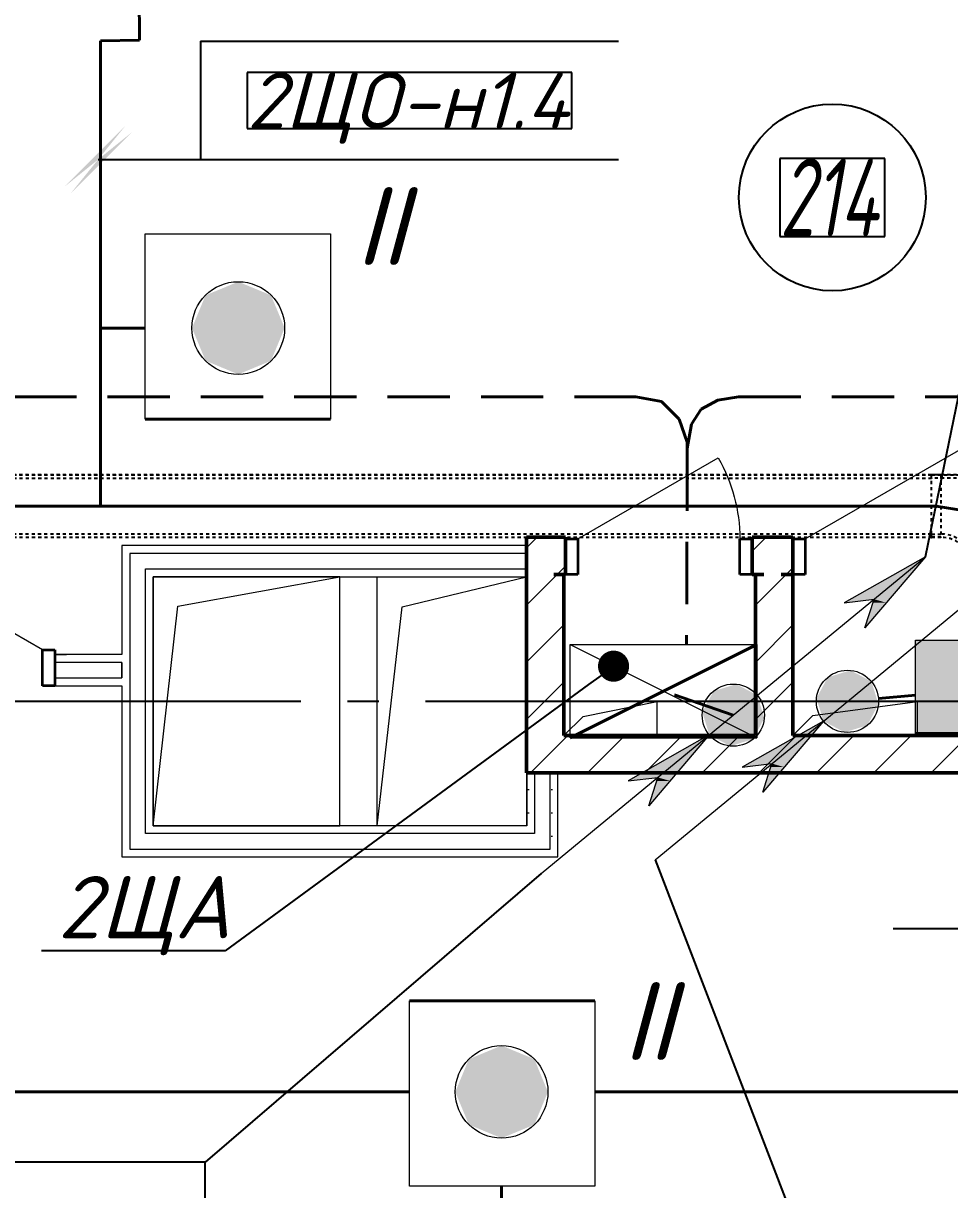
# Model space of a CAD drawing. Header units: millimetres. Extents: x 0 to 1286, y 0 to 420.
# Drawn here: x 417.27 to 447.03, y 263.9 to 301.37 of the extents above; entities that cross this region are included whole.
import ezdxf
from ezdxf import colors
from ezdxf.entities.mleader import LeaderData, LeaderLine
from ezdxf.math import Vec2, Vec3

# ---------------------------------------------------------------- set-up
doc = ezdxf.new("R2010")
doc.units = ezdxf.units.MM
doc.linetypes.add('JIS_02_2.0', pattern=[3, 2, -1])
doc.linetypes.add('ГОСТ 2.303 5', pattern=[24, 20, -1.5, 1, -1.5])
for name, color, linetype in [('Viewport1ForCustomObjects_0', 7, 'Continuous'), ('Viewport2ForCustomObjects_0', 7, 'Continuous'), ('Номер помещения', 7, 'Continuous'), ('СПКБ-0000-000-АР#002$0$Двери ArchiCAD', 7, 'Continuous'), ('СПКБ-0000-000-АР#002$0$Стены', 7, 'Continuous'), ('Строительные оси', 7, 'Continuous'), ('ЭМ_ЛОТКИ', 3, 'JIS_02_2.0'), ('ЭО_АВАРИЙНОЕ ОСВЕЩЕНИЕ', 7, 'Continuous'), ('ЭО_РАБОЧЕЕ ОСВЕЩЕНИЕ', 7, 'Continuous'), ('ЭС', 7, 'Continuous')]:
    doc.layers.add(name, color=color, linetype=linetype)
for name, color, linetype, lineweight, true_color in [('СПКБ-0000-000-АР#002$0$Двери ArchiCAD_Ном._пера__161', 7, 'Continuous', 13, 0xe11606), ('СПКБ-0000-000-АР#002$0$Двери ArchiCAD_Ном._пера__23', 7, 'Continuous', 35, 0xff6600), ('СПКБ-0000-000-АР#002$0$Двери ArchiCAD_Ном._пера__3', 7, 'Continuous', 18, 0xff6600), ('СПКБ-0000-000-АР#002$0$Двери ArchiCAD_Ном._пера__58', 7, 'Continuous', 50, 0xdf0000), ('СПКБ-0000-000-АР#002$0$Стены_Ном._пера__161', 7, 'Continuous', 13, 0xe11606), ('СПКБ-0000-000-АР#002$0$Стены_Ном._пера__58', 7, 'Continuous', 50, 0xdf0000)]:
    doc.layers.add(name, color=color, linetype=linetype, lineweight=lineweight, true_color=true_color)
doc.layers.add('СПКБ-0000-000-АР#002$0$Стены_Ном._пера__20', color=1, linetype='Continuous', lineweight=20)
doc.layers.add('СПКБ-0000-000-АР#002$0$Шахты ОВ_Ном._пера__1', color=7, linetype='Continuous', lineweight=13)
doc.styles.add('2.5', font='isocpeui.ttf')
doc.styles.add('CustomTextStyle103', font='isocpeui.ttf', dxfattribs={"height": 1.8})
doc.styles.add('CustomTextStyle21', font='isocpeui.ttf', dxfattribs={"width": 0.652013, "height": 2.5})
pattern_1 = [(0, (0, 0), (0, 75), [0, -75])]
pattern_2 = [(45, (0, 0), (-91.9239, 91.9239), [])]

# ---------------------------------------------------------------- blocks, each defined once
blk = doc.blocks.new('_Dot')
at = {"color": 0, "linetype": 'ByBlock', "lineweight": -2}
blk.add_line((-0.5, 0), (-1, 0), dxfattribs=at)
at = {"color": 0, "linetype": 'ByBlock', "const_width": 0.5}
blk.add_lwpolyline([(-0.25, 0, 1), (0.25, 0, 1)], format="xyb", close=True, dxfattribs=at)
blk = doc.blocks.new('*U672')
at = {"color": 0, "linetype": 'ByBlock', "lineweight": -2}
for p, q in [((-101, 0), (-101, -29.5)), ((-101, 0), (-100.2, 0)), ((-100.2, 0), (-100.2, -29.5)), ((-100.2, 0), (-98.7, 0)), ((-98.7, 0), (98.7, 0)), ((98.7, 0), (100.2, 0)), ((100.2, 0), (100.2, -29.5)), ((100.2, 0), (101, 0)), ((101, 0), (101, -29.5)), ((-100, -31), (-100, -27000)), ((-90, -31), (-100, -31)), ((-100, -27000), (-100, -31)), ((-90, -27000), (-90, -31)), ((90, -31), (90, -27000)), ((100, -31), (90, -31)), ((100, -27000), (100, -31)), ((100, -27000), (100, -31))]:
    blk.add_line(p, q, dxfattribs=at)
blk.add_circle((0, -15), 3.5, dxfattribs=at)
for centre, radius, start, end in [((-99.8, -29.5), 1.21, 180, 247.3801), ((-100.4, -31), 0.413, 0, 67.3801), ((-99.8, -29.5), 0.413, 180, 247.3801), ((-100.4, -31), 1.21, 0, 67.3801), ((100.4, -31), 1.21, 112.6199, 180), ((99.8, -29.5), 0.413, 292.6199, 360), ((100.4, -31), 0.413, 112.6199, 180), ((99.8, -29.5), 1.21, 292.6199, 360)]:
    blk.add_arc(centre, radius, start, end, dxfattribs=at)
blk = doc.blocks.new('*U667')
at = {"color": 0, "linetype": 'ByBlock', "lineweight": -2}
for p, q in [((-200, 430), (-200, 460)), ((-200, 460), (-190, 460)), ((-200, 430), (-200, 460)), ((-190, 460), (-190, 430)), ((-190, 460), (-189.1, 460)), ((-189.1, 460), (-189, 460)), ((-189, 460), (-11, 460)), ((-10.9, 460), (-11, 460)), ((-10, 460), (-10.9, 460)), ((-10, 0), (-10, 460)), ((-10, 460), (0, 460)), ((0, 460), (0, 0)), ((0, 0), (0, 460)), ((-330, 330), (-300, 330)), ((-330, 330), (-330, 320)), ((-300, 330), (-330, 330)), ((-300, 320), (-330, 320)), ((-330, 319.2), (-330, 320)), ((-330, 319), (-330, 319.2)), ((-330, 141), (-330, 319)), ((-330, 141), (-330, 140.8)), ((-330, 140.8), (-330, 140)), ((-330, 140), (-300, 140)), ((-330, 130), (-330, 140)), ((-300, 130), (-330, 130)), ((-300, 130), (-330, 130)), ((-200, 0), (-200, 30)), ((-200, 30), (-200, 0)), ((-200, 0), (-190, 0)), ((-189, 0), (-191, 0)), ((-190, 30), (-190, 0)), ((-189.2, 0), (-190, 0)), ((-11, 0), (-189, 0)), ((-11, 0), (-10.8, 0)), ((-10.8, 0), (-10, 0)), ((-10, 0), (0, 0))]:
    blk.add_line(p, q, dxfattribs=at)
for centre, radius in [((-100, 445), 3.5), ((-315, 230), 9.82), ((-315, 230), 3.5), ((-100, 15), 3.5)]:
    blk.add_circle(centre, radius, dxfattribs=at)
for centre, radius, start, end in [((-300, 430), 100, 270, 360), ((-300, 430), 110, 270, 360), ((-300, 30), 110, 0, 90), ((-300, 30), 100, 0, 90)]:
    blk.add_arc(centre, radius, start, end, dxfattribs=at)
blk = doc.blocks.new('*E728')
at = {"layer": 'Номер помещения', "color": 7, "linetype": 'Continuous', "true_color": 0xffffff}
for p, q in [((107.189, 176.297), (103.814, 176.297)), ((103.814, 176.297), (103.814, 173.797)), ((107.189, 173.797), (107.189, 176.297)), ((103.814, 173.797), (107.189, 173.797)), ((103.814, 173.797), (103.814, 173.797))]:
    blk.add_line(p, q, dxfattribs=at)
at = {"layer": 'Номер помещения', "color": 6, "linetype": 'Continuous'}
blk.add_circle((105.502, 175.047), 3, dxfattribs=at)
at = {"layer": 'Строительные оси', "color": 3, "linetype": 'ГОСТ 2.303 5', "lineweight": 25}
blk.add_line((280.431, 158.857), (-283.569, 158.857), dxfattribs=at)
at = {"layer": 'ЭО_АВАРИЙНОЕ ОСВЕЩЕНИЕ', "color": 1, "linetype": 'JIS_02_2.0', "lineweight": 40}
for p, q in [((70.216, 168.638), (99.185, 168.638)), ((99.185, 168.638), (100.014, 168.486)), ((101.818, 168.529), (102.484, 168.638)), ((102.484, 168.638), (139.751, 168.638)), ((100.014, 168.486), (100.581, 167.924)), ((101.289, 168.245), (101.818, 168.529)), ((100.581, 167.924), (100.839, 167.183)), ((100.978, 167.768), (101.289, 168.245)), ((100.838, 166.981), (100.978, 167.768)), ((100.839, 167.183), (100.838, 166.981)), ((100.838, 166.981), (100.82, 160.685))]:
    blk.add_line(p, q, dxfattribs=at)
at = {"layer": 'ЭО_АВАРИЙНОЕ ОСВЕЩЕНИЕ', "color": 1, "lineweight": 40}
blk.add_line((97.078, 157.685), (103.078, 160.685), dxfattribs=at)
at = {"layer": 'ЭО_АВАРИЙНОЕ ОСВЕЩЕНИЕ', "color": 7, "lineweight": 0}
for p, q in [((97.078, 160.685), (103.078, 157.685)), ((97.078, 160.685), (103.078, 160.685)), ((97.078, 157.685), (97.078, 160.685)), ((103.078, 160.685), (103.078, 157.685)), ((97.078, 157.685), (103.078, 157.685))]:
    blk.add_line(p, q, dxfattribs=at)
at = {"layer": 'ЭО_РАБОЧЕЕ ОСВЕЩЕНИЕ', "color": 5, "lineweight": 40}
for p, q in [((83.242, 180.101), (83.237, 182.059)), ((81.996, 180.076), (83.242, 180.101)), ((81.996, 170.852), (81.996, 180.076)), ((83.426, 170.852), (81.996, 170.852)), ((81.996, 170.852), (81.996, 165.131)), ((89.377, 167.928), (83.427, 167.926)), ((67.672, 165.131), (81.996, 165.131)), ((81.996, 165.131), (108.841, 165.131)), ((108.841, 165.131), (109.766, 164.978)), ((106.983, 158.947), (108.167, 159.055)), ((108.167, 157.826), (114.167, 157.826)), ((91.918, 149.234), (97.868, 149.234)), ((55.864, 146.309), (91.918, 146.309)), ((97.868, 146.309), (133.875, 146.309)), ((94.875, 143.284), (94.865, 116.107))]:
    blk.add_line(p, q, dxfattribs=at)
at = {"layer": 'ЭО_РАБОЧЕЕ ОСВЕЩЕНИЕ', "color": 7, "lineweight": 0}
for p, q in [((83.425, 173.876), (89.375, 173.878)), ((83.427, 167.926), (83.425, 173.876)), ((89.375, 173.878), (89.377, 167.928)), ((108.167, 160.826), (114.167, 160.826)), ((108.167, 157.826), (108.167, 160.826)), ((91.918, 143.284), (91.918, 149.234)), ((97.868, 149.234), (97.868, 143.284)), ((97.868, 143.284), (91.918, 143.284))]:
    blk.add_line(p, q, dxfattribs=at)
at = {"layer": 'ЭО_РАБОЧЕЕ ОСВЕЩЕНИЕ', "color": 1, "linetype": 'JIS_02_2.0', "lineweight": 40}
blk.add_line((102.32, 158.414), (100.078, 159.185), dxfattribs=at)
at = {"layer": 'ЭО_РАБОЧЕЕ ОСВЕЩЕНИЕ', "color": 7, "lineweight": 0}
for centre in [(86.418, 170.852), (94.876, 146.309)]:
    blk.add_circle(centre, 1.488, dxfattribs=at)
at = {"layer": 'ЭО_РАБОЧЕЕ ОСВЕЩЕНИЕ', "color": 5, "lineweight": 0}
for points in [[(86.418, 172.339), (85.368, 171.904), (87.47, 171.904)], [(85.366, 171.903), (84.931, 170.853), (87.906, 170.853)], [(85.368, 171.904), (85.366, 171.903), (87.47, 171.903)], [(85.366, 171.903), (87.47, 171.903), (87.906, 170.853)], [(85.368, 171.904), (87.47, 171.904), (87.47, 171.903)], [(84.931, 170.853), (84.931, 170.851), (87.905, 170.851)], [(84.931, 170.853), (87.906, 170.853), (87.905, 170.851)], [(84.931, 170.851), (85.367, 169.801), (87.471, 169.801)], [(84.931, 170.851), (87.905, 170.851), (87.471, 169.801)], [(85.367, 169.801), (85.367, 169.8), (87.469, 169.8)], [(85.367, 169.801), (87.471, 169.801), (87.469, 169.8)], [(85.367, 169.8), (87.469, 169.8), (86.419, 169.364)], [(108.167, 160.826), (108.167, 157.826), (114.167, 157.826)], [(108.167, 160.826), (114.167, 160.826), (114.167, 157.826)], [(94.876, 147.797), (93.824, 147.361), (95.928, 147.361)], [(93.824, 147.361), (93.389, 146.309), (96.364, 146.309)], [(93.824, 147.361), (95.928, 147.361), (96.364, 146.309)], [(93.389, 146.309), (93.824, 145.257), (95.928, 145.257)], [(93.389, 146.309), (96.364, 146.309), (95.928, 145.257)], [(93.824, 145.257), (95.928, 145.257), (94.876, 144.822)]]:
    blk.add_solid(points, dxfattribs=at)
at = {"layer": 'ЭС', "color": 7, "lineweight": 0}
for p, q in [((105.987, 158.857), (112.159, 163.947)), ((102.32, 158.414), (108.493, 163.504)), ((108.493, 163.504), (105.882, 162.026)), ((108.493, 163.504), (106.545, 161.222)), ((105.882, 162.026), (106.839, 162.14)), ((106.545, 161.222), (106.839, 162.14)), ((99.814, 153.768), (105.987, 158.857)), ((96.148, 153.325), (102.32, 158.414)), ((105.215, 158.221), (102.604, 156.744)), ((105.215, 158.221), (103.267, 155.94)), ((101.549, 157.778), (98.938, 156.3)), ((101.549, 157.778), (99.601, 155.497)), ((102.604, 156.744), (103.561, 156.858)), ((103.267, 155.94), (103.561, 156.858)), ((98.938, 156.3), (99.895, 156.414)), ((99.601, 155.497), (99.895, 156.414))]:
    blk.add_line(p, q, dxfattribs=at)
for centre in [(105.987, 158.857), (102.32, 158.414)]:
    blk.add_circle(centre, 1, dxfattribs=at)
at = {"layer": 'ЭС', "color": 1, "lineweight": 0}
for points in [[(108.493, 163.504), (106.083, 162.14), (106.839, 162.14)], [(108.493, 163.504), (106.839, 162.14), (107.328, 162.14)], [(106.083, 162.14), (106.839, 162.14), (105.882, 162.026)], [(106.802, 162.026), (107.231, 162.026), (106.545, 161.222)], [(106.839, 162.14), (106.802, 162.026), (107.231, 162.026)], [(106.839, 162.14), (107.328, 162.14), (107.231, 162.026)], [(101.549, 157.778), (99.139, 156.414), (99.895, 156.414)], [(101.549, 157.778), (99.895, 156.414), (100.384, 156.414)], [(99.139, 156.414), (99.895, 156.414), (98.938, 156.3)], [(99.858, 156.3), (100.287, 156.3), (99.601, 155.497)], [(99.895, 156.414), (99.858, 156.3), (100.287, 156.3)], [(99.895, 156.414), (100.384, 156.414), (100.287, 156.3)]]:
    blk.add_solid(points, dxfattribs=at)
at = {"layer": 'ЭС', "color": 5, "lineweight": 60}
for points in [[(106.082, 159.853), (105.351, 159.629), (106.504, 159.629)], [(105.279, 159.494), (104.991, 158.953), (106.924, 158.953)], [(105.351, 159.629), (105.279, 159.494), (106.758, 159.494)], [(105.279, 159.494), (106.758, 159.494), (106.924, 158.953)], [(105.351, 159.629), (106.504, 159.629), (106.758, 159.494)], [(104.991, 158.953), (105.05, 158.762), (106.982, 158.762)], [(104.991, 158.953), (106.924, 158.953), (106.982, 158.762)], [(105.05, 158.762), (105.215, 158.221), (106.695, 158.221)], [(105.05, 158.762), (106.982, 158.762), (106.695, 158.221)], [(105.215, 158.221), (105.47, 158.086), (106.623, 158.086)], [(105.215, 158.221), (106.695, 158.221), (106.623, 158.086)], [(105.47, 158.086), (106.623, 158.086), (105.891, 157.862)]]:
    blk.add_solid(points, dxfattribs=at)
at = {"layer": 'ЭС', "color": 1, "lineweight": 60}
for points in [[(102.416, 159.41), (101.684, 159.186), (102.837, 159.186)], [(101.612, 159.05), (101.325, 158.51), (103.257, 158.51)], [(101.684, 159.186), (101.612, 159.05), (103.092, 159.05)], [(101.612, 159.05), (103.092, 159.05), (103.257, 158.51)], [(101.684, 159.186), (102.837, 159.186), (103.092, 159.05)], [(101.325, 158.51), (101.383, 158.318), (103.316, 158.318)], [(101.325, 158.51), (103.257, 158.51), (103.316, 158.318)], [(101.383, 158.318), (101.549, 157.778), (103.028, 157.778)], [(101.383, 158.318), (103.316, 158.318), (103.028, 157.778)], [(101.549, 157.778), (101.803, 157.643), (102.956, 157.643)], [(101.549, 157.778), (103.028, 157.778), (102.956, 157.643)], [(101.803, 157.643), (102.956, 157.643), (102.225, 157.419)]]:
    blk.add_solid(points, dxfattribs=at)
at = {"layer": 'ЭС', "color": 5, "lineweight": 0}
for points in [[(105.215, 158.221), (102.806, 156.858), (103.561, 156.858)], [(105.215, 158.221), (103.561, 156.858), (104.051, 156.858)], [(102.806, 156.858), (103.561, 156.858), (102.604, 156.744)], [(103.525, 156.744), (103.953, 156.744), (103.267, 155.94)], [(103.561, 156.858), (103.525, 156.744), (103.953, 156.744)], [(103.561, 156.858), (104.051, 156.858), (103.953, 156.744)]]:
    blk.add_solid(points, dxfattribs=at)
at = {"layer": 'Номер помещения', "linetype": 'Continuous', "style": 'CustomTextStyle21', "width": 0.652013}
blk.add_text('214', height=2.5, dxfattribs=at).set_placement((103.814, 173.797))
blk = doc.blocks.new('СПКБ-0000-000-АР#002$0$Двупольная Дверь 19_2')
at = {"layer": 'СПКБ-0000-000-АР#002$0$Двери ArchiCAD_Ном._пера__161', "color": 12, "linetype": 'Continuous', "lineweight": 13, "true_color": 0xe11606}
for p, q in [((-650, -15), (-687, -15)), ((-650, -40), (-650, -15)), ((650, -40), (650, -15)), ((650, -15), (687, -15)), ((-650, -90), (-650, -40)), ((650, -90), (650, -40)), ((-650, -115), (-650, -90)), ((650, -115), (650, -90)), ((-650, -115), (-687, -115)), ((650, -115), (687, -115))]:
    blk.add_line(p, q, dxfattribs=at)
at = {"layer": 'СПКБ-0000-000-АР#002$0$Двери ArchiCAD_Ном._пера__23', "color": 30, "linetype": 'Continuous', "lineweight": 35, "true_color": 0xff6600}
for p, q in [((-610, 0), (-650, 0)), ((-650, 0), (-650, -115)), ((-610, -115), (-610, 0)), ((650, 0), (610, 0)), ((610, 0), (610, -115)), ((650, -115), (650, 0)), ((-650, -115), (-610, -115)), ((610, -115), (650, -115))]:
    blk.add_line(p, q, dxfattribs=at)
at = {"layer": 'СПКБ-0000-000-АР#002$0$Двери ArchiCAD_Ном._пера__3', "color": 30, "linetype": 'Continuous', "lineweight": 18, "true_color": 0xff6600}
for p, q in [((-610, 0), (-81.7, 305)), ((610, 0), (81.7, 305))]:
    blk.add_line(p, q, dxfattribs=at)
for centre, start, end in [((-610, 0), 0, 30), ((610, 0), 150, 180)]:
    blk.add_arc(centre, 610, start, end, dxfattribs=at)
blk = doc.blocks.new('СПКБ-0000-000-АР#002$0$Стена_35', base_point=(6567.2, 16036.1))
at = {"layer": 'СПКБ-0000-000-АР#002$0$Стены_Ном._пера__161', "linetype": 'Continuous', "lineweight": 13, "true_color": 0xe11606}
h = blk.add_hatch(dxfattribs=at)
h.set_pattern_fill('ГИПС', color=12, style=0, pattern_type=2)
h.set_pattern_definition(pattern_1)
h.paths.add_polyline_path([(6752.7, 16036.1), (6567.2, 16036.1), (6567.2, 16011.1), (6752.7, 16011.1)])
h = blk.add_hatch(dxfattribs=at)
h.set_pattern_fill('ГИПС', color=12, style=0, pattern_type=2)
h.set_pattern_definition(pattern_1)
h.paths.add_polyline_path([(8268.1, 16036.1), (8052.7, 16036.1), (8052.7, 16011.1), (8268.1, 16011.1)])
h = blk.add_hatch(dxfattribs=at)
h.set_pattern_fill('ГИПС', color=12, style=0, pattern_type=2)
h.set_pattern_definition(pattern_1)
h.paths.add_polyline_path([(6567.2, 15936.1), (6752.7, 15936.1), (6752.7, 15961.1), (6567.2, 15961.1)])
h = blk.add_hatch(dxfattribs=at)
h.set_pattern_fill('ГИПС', color=12, style=0, pattern_type=2)
h.set_pattern_definition(pattern_1)
h.paths.add_polyline_path([(8052.7, 15936.1), (8268.1, 15936.1), (8268.1, 15961.1), (8052.7, 15961.1)])
at = {"layer": 'СПКБ-0000-000-АР#002$0$Стены_Ном._пера__161', "color": 12, "linetype": 'Continuous', "lineweight": 13, "true_color": 0xe11606}
for p, q in [((6752.7, 16011.1), (6567.2, 16011.1)), ((6752.7, 16036.1), (6715.7, 16036.1)), ((6752.7, 16011.1), (6752.7, 16036.1)), ((6752.7, 15961.1), (6752.7, 16011.1)), ((8052.7, 16036.1), (8089.7, 16036.1)), ((8052.7, 16011.1), (8052.7, 16036.1)), ((8268.1, 16011.1), (8052.7, 16011.1)), ((8052.7, 15961.1), (8052.7, 16011.1)), ((6567.2, 15961.1), (6752.7, 15961.1)), ((6752.7, 15936.1), (6715.7, 15936.1)), ((6752.7, 15936.1), (6752.7, 15961.1)), ((8052.7, 15961.1), (8268.1, 15961.1)), ((8052.7, 15936.1), (8052.7, 15961.1)), ((8052.7, 15936.1), (8089.7, 15936.1))]:
    blk.add_line(p, q, dxfattribs=at)
at = {"layer": 'СПКБ-0000-000-АР#002$0$Стены_Ном._пера__161', "color": 12, "linetype": 'Continuous', "lineweight": 13, "true_color": 0xe11606, "flags": 128}
for points in [[(6752.7, 16036.1), (6567.2, 16036.1)], [(6567.2, 16036.1), (6567.2, 15936.1)], [(8268.1, 16036.1), (8052.7, 16036.1)], [(8268.1, 15961.1), (8268.1, 16011.1)], [(6567.2, 15936.1), (6752.7, 15936.1)], [(8052.7, 15936.1), (8268.1, 15936.1)]]:
    blk.add_lwpolyline(points, dxfattribs=at)
at = {"layer": 'СПКБ-0000-000-АР#002$0$Двери ArchiCAD', "color": 21, "linetype": 'Continuous', "lineweight": 18, "true_color": 0xff9955, "xscale": -1, "zscale": 1000}
blk.add_blockref('СПКБ-0000-000-АР#002$0$Двупольная Дверь 19_2', (7402.7, 16051.1), dxfattribs=at)
blk = doc.blocks.new('СПКБ-0000-000-АР#002$0$Стена_94', base_point=(9687.9, 16413.1))
at = {"layer": 'СПКБ-0000-000-АР#002$0$Стены_Ном._пера__161', "linetype": 'Continuous', "lineweight": 13, "true_color": 0xe11606}
h = blk.add_hatch(dxfattribs=at)
h.set_pattern_fill('КИРПИЧ_ОБЫКНОВЕННЫЙ', color=12, style=0, pattern_type=2)
h.set_pattern_definition(pattern_2)
h.paths.add_polyline_path([(9567.9, 16413.1), (9567.9, 15775.7), (9687.9, 15775.7), (9687.9, 16293.1)])
at = {"layer": 'СПКБ-0000-000-АР#002$0$Стены_Ном._пера__58', "color": 12, "linetype": 'Continuous', "lineweight": 50, "true_color": 0xdf0000, "flags": 128}
for points in [[(9567.9, 16413.1), (9567.9, 15775.7)], [(9687.9, 15775.7), (9687.9, 16293.1)]]:
    blk.add_lwpolyline(points, dxfattribs=at)
blk = doc.blocks.new('СПКБ-0000-000-АР#002$0$Стена_96', base_point=(10423, 16413.1))
at = {"layer": 'СПКБ-0000-000-АР#002$0$Стены_Ном._пера__161', "linetype": 'Continuous', "lineweight": 13, "true_color": 0xe11606}
h = blk.add_hatch(dxfattribs=at)
h.set_pattern_fill('КИРПИЧ_ОБЫКНОВЕННЫЙ', color=12, style=0, pattern_type=2)
h.set_pattern_definition(pattern_2)
h.paths.add_polyline_path([(10303, 16293.1), (10303, 15775.7), (10423, 15775.7), (10423, 16293.1)])
at = {"layer": 'СПКБ-0000-000-АР#002$0$Стены_Ном._пера__58', "color": 12, "linetype": 'Continuous', "lineweight": 50, "true_color": 0xdf0000, "flags": 128}
for points in [[(10303, 16293.1), (10303, 15775.7)], [(10423, 15775.7), (10423, 16293.1)]]:
    blk.add_lwpolyline(points, dxfattribs=at)
blk = doc.blocks.new('СПКБ-0000-000-АР#002$0$Стена_230', base_point=(9567.9, 15655.7))
at = {"layer": 'СПКБ-0000-000-АР#002$0$Стены_Ном._пера__161', "linetype": 'Continuous', "lineweight": 13, "true_color": 0xe11606}
h = blk.add_hatch(dxfattribs=at)
h.set_pattern_fill('КИРПИЧ_ОБЫКНОВЕННЫЙ', color=12, style=0, pattern_type=2)
h.set_pattern_definition(pattern_2)
h.paths.add_polyline_path([(9567.9, 15655.7), (11543, 15655.7), (11423, 15775.7), (9567.9, 15775.7)])
at = {"layer": 'СПКБ-0000-000-АР#002$0$Стены_Ном._пера__58', "color": 12, "linetype": 'Continuous', "lineweight": 50, "true_color": 0xdf0000, "flags": 128}
for points in [[(9567.9, 15775.7), (9567.9, 15655.7)], [(10303, 15775.7), (9687.9, 15775.7)], [(11423, 15775.7), (10423, 15775.7)], [(9567.9, 15655.7), (11543, 15655.7)]]:
    blk.add_lwpolyline(points, dxfattribs=at)
blk = doc.blocks.new('СПКБ-0000-000-АР#002$0$Стена_231', base_point=(8368.1, 15486.1))
at = {"layer": 'СПКБ-0000-000-АР#002$0$Стены_Ном._пера__161', "linetype": 'Continuous', "lineweight": 13, "true_color": 0xe11606}
h = blk.add_hatch(dxfattribs=at)
h.set_pattern_fill('ГИПС', color=12, style=0, pattern_type=2)
h.set_pattern_definition(pattern_1)
h.paths.add_polyline_path([(8268.1, 16386.1), (8268.1, 15386.1), (8293.1, 15411.1), (8293.1, 16361.1)])
h = blk.add_hatch(dxfattribs=at)
h.set_pattern_fill('ГИПС', color=12, style=0, pattern_type=2)
h.set_pattern_definition(pattern_1)
h.paths.add_polyline_path([(8368.1, 15486.1), (8368.1, 16286.1), (8343.1, 16311.1), (8343.1, 15461.1)])
at = {"layer": 'СПКБ-0000-000-АР#002$0$Стены_Ном._пера__161', "color": 12, "linetype": 'Continuous', "lineweight": 13, "true_color": 0xe11606}
for p, q in [((8293.1, 16361.1), (8293.1, 15411.1)), ((8343.1, 15461.1), (8343.1, 16311.1))]:
    blk.add_line(p, q, dxfattribs=at)
at = {"layer": 'СПКБ-0000-000-АР#002$0$Стены_Ном._пера__161', "color": 12, "linetype": 'Continuous', "lineweight": 13, "true_color": 0xe11606, "flags": 128}
for points in [[(8268.1, 16386.1), (8268.1, 16036.1)], [(8368.1, 15486.1), (8368.1, 16286.1)], [(8268.1, 16011.1), (8268.1, 15961.1)], [(8268.1, 15936.1), (8268.1, 15386.1)]]:
    blk.add_lwpolyline(points, dxfattribs=at)
blk = doc.blocks.new('СПКБ-0000-000-АР#002$0$Стена_232', base_point=(8368.1, 16286.1))
at = {"layer": 'СПКБ-0000-000-АР#002$0$Стены_Ном._пера__161', "linetype": 'Continuous', "lineweight": 13, "true_color": 0xe11606}
h = blk.add_hatch(dxfattribs=at)
h.set_pattern_fill('ГИПС', color=12, style=0, pattern_type=2)
h.set_pattern_definition(pattern_1)
h.paths.add_polyline_path([(9567.9, 16386.1), (8268.1, 16386.1), (8293.1, 16361.1), (9567.9, 16361.1)])
h = blk.add_hatch(dxfattribs=at)
h.set_pattern_fill('ГИПС', color=12, style=0, pattern_type=2)
h.set_pattern_definition(pattern_1)
h.paths.add_polyline_path([(8368.1, 16286.1), (9567.9, 16286.1), (9567.9, 16311.1), (8343.1, 16311.1)])
at = {"layer": 'СПКБ-0000-000-АР#002$0$Стены_Ном._пера__161', "color": 12, "linetype": 'Continuous', "lineweight": 13, "true_color": 0xe11606}
for p, q in [((9567.9, 16361.1), (8293.1, 16361.1)), ((8343.1, 16311.1), (9567.9, 16311.1))]:
    blk.add_line(p, q, dxfattribs=at)
at = {"layer": 'СПКБ-0000-000-АР#002$0$Стены_Ном._пера__161', "color": 12, "linetype": 'Continuous', "lineweight": 13, "true_color": 0xe11606, "flags": 128}
for points in [[(9567.9, 16386.1), (8268.1, 16386.1)], [(9567.9, 16286.1), (9567.9, 16386.1)], [(8368.1, 16286.1), (9567.9, 16286.1)]]:
    blk.add_lwpolyline(points, dxfattribs=at)
blk = doc.blocks.new('СПКБ-0000-000-АР#002$0$Стена_233', base_point=(8368.1, 15486.1))
at = {"layer": 'СПКБ-0000-000-АР#002$0$Стены_Ном._пера__161', "linetype": 'Continuous', "lineweight": 13, "true_color": 0xe11606}
h = blk.add_hatch(dxfattribs=at)
h.set_pattern_fill('ГИПС', color=12, style=0, pattern_type=2)
h.set_pattern_definition(pattern_1)
h.paths.add_polyline_path([(9568.1, 15486.1), (8368.1, 15486.1), (8343.1, 15461.1), (9593.1, 15461.1)])
h = blk.add_hatch(dxfattribs=at)
h.set_pattern_fill('ГИПС', color=12, style=0, pattern_type=2)
h.set_pattern_definition(pattern_1)
h.paths.add_polyline_path([(8268.1, 15386.1), (9668.1, 15386.1), (9643.1, 15411.1), (8293.1, 15411.1)])
at = {"layer": 'СПКБ-0000-000-АР#002$0$Стены_Ном._пера__161', "color": 12, "linetype": 'Continuous', "lineweight": 13, "true_color": 0xe11606}
for p, q in [((9593.1, 15461.1), (8343.1, 15461.1)), ((8293.1, 15411.1), (9643.1, 15411.1))]:
    blk.add_line(p, q, dxfattribs=at)
at = {"layer": 'СПКБ-0000-000-АР#002$0$Стены_Ном._пера__161', "color": 12, "linetype": 'Continuous', "lineweight": 13, "true_color": 0xe11606, "flags": 128}
for points in [[(9568.1, 15486.1), (8368.1, 15486.1)], [(8268.1, 15386.1), (9668.1, 15386.1)]]:
    blk.add_lwpolyline(points, dxfattribs=at)
blk = doc.blocks.new('СПКБ-0000-000-АР#002$0$Стена_238', base_point=(9568.1, 15486.1))
at = {"layer": 'СПКБ-0000-000-АР#002$0$Стены_Ном._пера__161', "linetype": 'Continuous', "lineweight": 13, "true_color": 0xe11606}
h = blk.add_hatch(dxfattribs=at)
h.set_pattern_fill('ГИПС', color=12, style=0, pattern_type=2)
h.set_pattern_definition(pattern_1)
h.paths.add_polyline_path([(9568.1, 15655.7), (9568.1, 15486.1), (9593.1, 15461.1), (9593.1, 15655.7)])
h = blk.add_hatch(dxfattribs=at)
h.set_pattern_fill('ГИПС', color=12, style=0, pattern_type=2)
h.set_pattern_definition(pattern_1)
h.paths.add_polyline_path([(9668.1, 15386.1), (9668.1, 15655.7), (9643.1, 15655.7), (9643.1, 15411.1)])
at = {"layer": 'СПКБ-0000-000-АР#002$0$Стены_Ном._пера__161', "color": 12, "linetype": 'Continuous', "lineweight": 13, "true_color": 0xe11606}
for p, q in [((9593.1, 15655.7), (9593.1, 15461.1)), ((9643.1, 15411.1), (9643.1, 15655.7))]:
    blk.add_line(p, q, dxfattribs=at)
at = {"layer": 'СПКБ-0000-000-АР#002$0$Стены_Ном._пера__161', "color": 12, "linetype": 'Continuous', "lineweight": 13, "true_color": 0xe11606, "flags": 128}
for points in [[(9668.1, 15655.7), (9568.1, 15655.7)], [(9568.1, 15655.7), (9568.1, 15486.1)], [(9668.1, 15386.1), (9668.1, 15655.7)]]:
    blk.add_lwpolyline(points, dxfattribs=at)
blk = doc.blocks.new('СПКБ-0000-000-АР#002$0$Однопольная Дверь 19_10')
at = {"layer": 'СПКБ-0000-000-АР#002$0$Двери ArchiCAD_Ном._пера__23', "color": 30, "linetype": 'Continuous', "lineweight": 35, "true_color": 0xff6600}
for p, q in [((-260, 0), (-300, 0)), ((-300, 0), (-300, -115)), ((-260, -115), (-260, 0)), ((300, 0), (260, 0)), ((260, 0), (260, -115)), ((300, -115), (300, 0)), ((-300, -115), (-260, -115)), ((260, -115), (300, -115))]:
    blk.add_line(p, q, dxfattribs=at)
at = {"layer": 'СПКБ-0000-000-АР#002$0$Двери ArchiCAD_Ном._пера__3', "color": 30, "linetype": 'Continuous', "lineweight": 18, "true_color": 0xff6600}
blk.add_line((260, 0), (-190.3, 260), dxfattribs=at)
blk.add_arc((260, 0), 520, 150, 180, dxfattribs=at)
at = {"layer": 'СПКБ-0000-000-АР#002$0$Двери ArchiCAD_Ном._пера__58', "color": 12, "linetype": 'Continuous', "lineweight": 50, "true_color": 0xdf0000}
for p, q in [((-300, 5), (-337, 5)), ((-300, 0), (-300, 5)), ((-300, -115), (-300, 0)), ((300, 0), (300, 5)), ((300, 5), (337, 5)), ((300, -115), (300, 0)), ((-300, -115), (-337, -115)), ((300, -115), (337, -115))]:
    blk.add_line(p, q, dxfattribs=at)
blk = doc.blocks.new('СПКБ-0000-000-АР#002$0$Однопольная Дверь 19_2')
at = {"layer": 'СПКБ-0000-000-АР#002$0$Двери ArchiCAD_Ном._пера__23', "color": 30, "linetype": 'Continuous', "lineweight": 35, "true_color": 0xff6600}
for p, q in [((-460, 0), (-500, 0)), ((-500, 0), (-500, -115)), ((-460, -115), (-460, 0)), ((500, 0), (460, 0)), ((460, 0), (460, -115)), ((500, -115), (500, 0)), ((-500, -115), (-460, -115)), ((460, -115), (500, -115))]:
    blk.add_line(p, q, dxfattribs=at)
at = {"layer": 'СПКБ-0000-000-АР#002$0$Двери ArchiCAD_Ном._пера__3', "color": 30, "linetype": 'Continuous', "lineweight": 18, "true_color": 0xff6600}
blk.add_line((460, 0), (-336.7, 460), dxfattribs=at)
blk.add_arc((460, 0), 920, 150, 180, dxfattribs=at)
at = {"layer": 'СПКБ-0000-000-АР#002$0$Двери ArchiCAD_Ном._пера__58', "color": 12, "linetype": 'Continuous', "lineweight": 50, "true_color": 0xdf0000}
for p, q in [((-500, 5), (-537, 5)), ((-500, 0), (-500, 5)), ((-500, -115), (-500, 0)), ((500, 0), (500, 5)), ((500, 5), (537, 5)), ((500, -115), (500, 0)), ((-500, -115), (-537, -115)), ((500, -115), (537, -115))]:
    blk.add_line(p, q, dxfattribs=at)
blk = doc.blocks.new('СПКБ-0000-000-АР#002$0$Стена_255', base_point=(9687.9, 16413.1))
at = {"layer": 'СПКБ-0000-000-АР#002$0$Стены_Ном._пера__20', "linetype": 'Continuous', "lineweight": 20}
h = blk.add_hatch(dxfattribs=at)
h.set_pattern_fill('КИРПИЧ_ОБЫКНОВЕННЫЙ', color=1, style=0, pattern_type=2)
h.set_pattern_definition(pattern_2)
h.paths.add_polyline_path([(9567.9, 16413.1), (9687.9, 16293.1), (9692.7, 16293.1), (9692.7, 16408.1), (9692.7, 16413.1)])
h = blk.add_hatch(dxfattribs=at)
h.set_pattern_fill('КИРПИЧ_ОБЫКНОВЕННЫЙ', color=1, style=0, pattern_type=2)
h.set_pattern_definition(pattern_2)
h.paths.add_polyline_path([(10292.7, 16413.1), (10292.7, 16408.1), (10292.7, 16293.1), (10423, 16293.1), (10423, 16408.1), (10423, 16413.1)])
h = blk.add_hatch(dxfattribs=at)
h.set_pattern_fill('КИРПИЧ_ОБЫКНОВЕННЫЙ', color=1, style=0, pattern_type=2)
h.set_pattern_definition(pattern_2)
h.paths.add_polyline_path([(11423, 16293.1), (11543, 16413.1), (11423, 16413.1), (11423, 16408.1)])
at = {"layer": 'СПКБ-0000-000-АР#002$0$Стены_Ном._пера__58', "color": 12, "linetype": 'Continuous', "lineweight": 50, "true_color": 0xdf0000}
for p, q in [((9692.7, 16413.1), (9655.7, 16413.1)), ((9692.7, 16408.1), (9692.7, 16413.1)), ((9692.7, 16293.1), (9692.7, 16408.1)), ((10292.7, 16413.1), (10329.7, 16413.1)), ((10292.7, 16408.1), (10292.7, 16413.1)), ((10292.7, 16293.1), (10292.7, 16408.1)), ((10423, 16413.1), (10386, 16413.1)), ((10423, 16408.1), (10423, 16413.1)), ((10423, 16293.1), (10423, 16408.1)), ((11423, 16413.1), (11460, 16413.1)), ((11423, 16408.1), (11423, 16413.1)), ((11423, 16293.1), (11423, 16408.1)), ((9692.7, 16293.1), (9655.7, 16293.1)), ((10292.7, 16293.1), (10329.7, 16293.1)), ((10423, 16293.1), (10386, 16293.1)), ((11423, 16293.1), (11460, 16293.1))]:
    blk.add_line(p, q, dxfattribs=at)
at = {"layer": 'СПКБ-0000-000-АР#002$0$Стены_Ном._пера__58', "color": 12, "linetype": 'Continuous', "lineweight": 50, "true_color": 0xdf0000, "flags": 128}
for points in [[(9692.7, 16413.1), (9567.9, 16413.1)], [(10423, 16413.1), (10292.7, 16413.1)], [(11543, 16413.1), (11423, 16413.1)], [(9687.9, 16293.1), (9692.7, 16293.1)], [(10292.7, 16293.1), (10303, 16293.1)]]:
    blk.add_lwpolyline(points, dxfattribs=at)
at = {"layer": 'СПКБ-0000-000-АР#002$0$Двери ArchiCAD', "color": 21, "linetype": 'Continuous', "lineweight": 18, "true_color": 0xff9955, "xscale": -1, "zscale": 1000}
for name, p in [('СПКБ-0000-000-АР#002$0$Однопольная Дверь 19_2', (10923, 16408.1)), ('СПКБ-0000-000-АР#002$0$Однопольная Дверь 19_10', (9992.7, 16408.1))]:
    blk.add_blockref(name, p, dxfattribs=at)
blk = doc.blocks.new('*E727')
at = {"layer": 'СПКБ-0000-000-АР#002$0$Шахты ОВ_Ном._пера__1', "color": 7, "linetype": 'Continuous', "lineweight": 13}
for p, q in [((360.79, 210.573), (366, 211.518)), ((367.2, 211.518), (371.998, 211.518)), ((367.2, 203.518), (367.2, 211.518)), ((367.996, 210.549), (371.998, 211.518)), ((371.998, 211.518), (371.998, 203.518)), ((360, 203.518), (360.79, 210.573)), ((367.2, 203.518), (367.996, 210.549)), ((376.195, 207.515), (373.195, 207.515)), ((373.195, 207.515), (373.195, 206.415)), ((373.81, 207.029), (376.195, 207.515)), ((376.195, 206.415), (376.195, 207.515)), ((384.549, 207.515), (380.549, 207.515)), ((380.549, 207.515), (380.549, 206.415)), ((381.19, 207.056), (384.549, 207.515)), ((384.549, 206.415), (384.549, 207.515)), ((373.195, 206.415), (373.81, 207.029)), ((380.549, 206.415), (381.19, 207.056)), ((373.195, 206.415), (376.195, 206.415)), ((380.549, 206.415), (384.549, 206.415)), ((371.998, 203.518), (367.2, 203.518))]:
    blk.add_line(p, q, dxfattribs=at)
at = {"layer": 'СПКБ-0000-000-АР#002$0$Шахты ОВ_Ном._пера__1', "color": 7, "linetype": 'Continuous', "lineweight": 13, "flags": 128}
blk.add_lwpolyline([(360, 211.518), (360, 203.518), (366, 203.518), (366, 211.518)], close=True, dxfattribs=at)
at = {"layer": 'СПКБ-0000-000-АР#002$0$Стены', "color": 12, "lineweight": 50, "true_color": 0xdf0000, "xscale": 0.01, "yscale": 0.01, "zscale": 0.01}
for name, p in [('СПКБ-0000-000-АР#002$0$Стена_255', (373.198, 212.788)), ('СПКБ-0000-000-АР#002$0$Стена_231', (360, 203.518)), ('СПКБ-0000-000-АР#002$0$Стена_232', (360, 211.518)), ('СПКБ-0000-000-АР#002$0$Стена_94', (373.198, 212.788)), ('СПКБ-0000-000-АР#002$0$Стена_96', (380.549, 212.788)), ('СПКБ-0000-000-АР#002$0$Стена_230', (371.998, 205.215)), ('СПКБ-0000-000-АР#002$0$Стена_238', (372, 203.518)), ('СПКБ-0000-000-АР#002$0$Стена_233', (360, 203.518))]:
    blk.add_blockref(name, p, dxfattribs=at)
at = {"layer": 'СПКБ-0000-000-АР#002$0$Стены', "color": 12, "lineweight": 13, "true_color": 0xe11606, "xscale": 0.01, "yscale": 0.01, "zscale": 0.01}
blk.add_blockref('СПКБ-0000-000-АР#002$0$Стена_35', (341.99, 209.018), dxfattribs=at)
blk = doc.blocks.new('CustomObjectsInViewport1_0')
at = {"layer": 'ЭО_АВАРИЙНОЕ ОСВЕЩЕНИЕ'}
for p, q in [((446.249, 284.232), (466.427, 382.501)), ((433.904, 274.053), (423.105, 264.779)), ((423.105, 264.779), (409.296, 264.779)), ((423.105, 245.779), (423.105, 264.779))]:
    blk.add_line(p, q, dxfattribs=at)
at = {"layer": 'ЭО_РАБОЧЕЕ ОСВЕЩЕНИЕ'}
for p, q in [((422.956, 300.793), (436.392, 300.793)), ((422.956, 300.793), (422.956, 296.993)), ((419.669, 296.993), (422.956, 296.993)), ((422.956, 296.993), (436.392, 296.993)), ((437.57, 274.497), (441.956, 263.062))]:
    blk.add_line(p, q, dxfattribs=at)
at = {"layer": 'ЭО_РАБОЧЕЕ ОСВЕЩЕНИЕ', "color": 7, "true_color": 0xffffff}
for p, q in [((434.892, 299.793), (424.456, 299.793)), ((424.456, 299.793), (424.456, 297.993)), ((434.892, 297.993), (434.892, 299.793)), ((424.456, 297.993), (434.892, 297.993)), ((424.456, 297.993), (424.456, 297.993))]:
    blk.add_line(p, q, dxfattribs=at)
at = {"layer": 'ЭО_РАБОЧЕЕ ОСВЕЩЕНИЕ'}
blk.add_solid([(420.563, 298.099), (418.563, 296.099), (418.775, 295.887), (420.775, 297.887)], dxfattribs=at)
at = {"layer": 'ЭО_РАБОЧЕЕ ОСВЕЩЕНИЕ', "style": 'CustomTextStyle103'}
blk.add_text('2ЩO-н1.4', height=1.8, dxfattribs=at).set_placement((424.456, 297.993))

msp = doc.modelspace()

# ---------------------------------------------------------------- block references
msp.add_blockref('*E727', (61.438, 72.071))
at = {"layer": 'Viewport1ForCustomObjects_0'}
msp.add_blockref('CustomObjectsInViewport1_0', (0, 0), dxfattribs=at)
at = {"layer": 'Viewport2ForCustomObjects_0'}
msp.add_blockref('*E728', (337.756, 120.729), dxfattribs=at)
at = {"layer": 'ЭМ_ЛОТКИ', "xscale": 0.01, "yscale": 0.01, "zscale": 0.01}
for name, p, rotation in [('*U672', (446.747, 285.859), 270), ('*U667', (451.047, 286.859), 90.00000000000146)]:
    msp.add_blockref(name, p, dxfattribs=dict(at, rotation=rotation))

# ---------------------------------------------------------------- texts
at = {"layer": 'ЭО_РАБОЧЕЕ ОСВЕЩЕНИЕ', "char_height": 2.5, "attachment_point": 5, "style": '2.5'}
for insert in [(428.755, 294.86), (437.342, 269.317)]:
    msp.add_mtext('II', dxfattribs=dict(at, insert=insert))

# ---------------------------------------------------------------- leaders
at = {"layer": 'ЭО_АВАРИЙНОЕ ОСВЕЩЕНИЕ', "color": 0, "linetype": 'ByBlock', "lineweight": -2}
ml = msp.add_multileader_mtext('Standard', dxfattribs=at)
ml.set_content('2ЩА', style='2.5')
ml.set_leader_properties()
ml.set_arrow_properties(name='DOT')
ml.build(insert=Vec2(0, 0))
ml.multileader.update_dxf_attribs({"text_left_attachment_type": 6, "text_right_attachment_type": 6, "dogleg_length": 0, "arrow_head_size": 1})
ctx = ml.context
ctx.base_point, ctx.char_height, ctx.arrow_head_size, ctx.landing_gap_size, ctx.plane_origin = Vec3(418.372, 271.574), 2, 1, 0, Vec3(472.786, 254.366)
ctx.left_attachment, ctx.right_attachment = 6, 6
notes = []
notes.append((ctx, [(0, (1, 1, 0), (423.749, 271.574), (-1, 0), 0, [(1, [(436.229, 280.716)], 0, [])])]))
ctx.mtext.insert, ctx.mtext.flow_direction = Vec3(418.372, 273.974), 5
at = {"layer": 'ЭО_РАБОЧЕЕ ОСВЕЩЕНИЕ', "color": 0, "linetype": 'ByBlock', "lineweight": -2}
ml = msp.add_multileader_mtext('Standard', dxfattribs=at)
ml.set_content('2ЩО', style='2.5')
ml.set_leader_properties()
ml.set_arrow_properties(name='DOT')
ml.build(insert=Vec2(0, 0))
ml.multileader.update_dxf_attribs({"text_left_attachment_type": 6, "text_right_attachment_type": 6, "dogleg_length": 0, "arrow_head_size": 1})
ctx = ml.context
ctx.base_point, ctx.char_height, ctx.arrow_head_size, ctx.landing_gap_size, ctx.plane_origin = Vec3(451.478, 272.275), 2, 1, 0, Vec3(496.219, 251.052)
ctx.left_attachment, ctx.right_attachment = 6, 6
notes.append((ctx, [(1, (1, 1, 0), (451.478, 272.275), (1, 0), 0, [(1, [(449.717, 280.482)], 0, [])])]))
ctx.mtext.insert, ctx.mtext.flow_direction = Vec3(451.478, 274.675), 5
for ctx, leaders in notes:
    for number, flags, end, landing, length, lines in leaders:
        leader = LeaderData()
        leader.index, (leader.has_last_leader_line, leader.has_dogleg_vector, leader.attachment_direction) = number, flags
        leader.last_leader_point, leader.dogleg_vector, leader.dogleg_length = Vec3(end), Vec3(landing), length
        for number, points, colour, breaks in lines:
            line = LeaderLine()
            line.index, line.vertices, line.color, line.breaks = number, Vec3.list(points), colors.encode_raw_color(colour), breaks
            leader.lines.append(line)
        ctx.leaders.append(leader)

doc.saveas('drawing.dxf')
